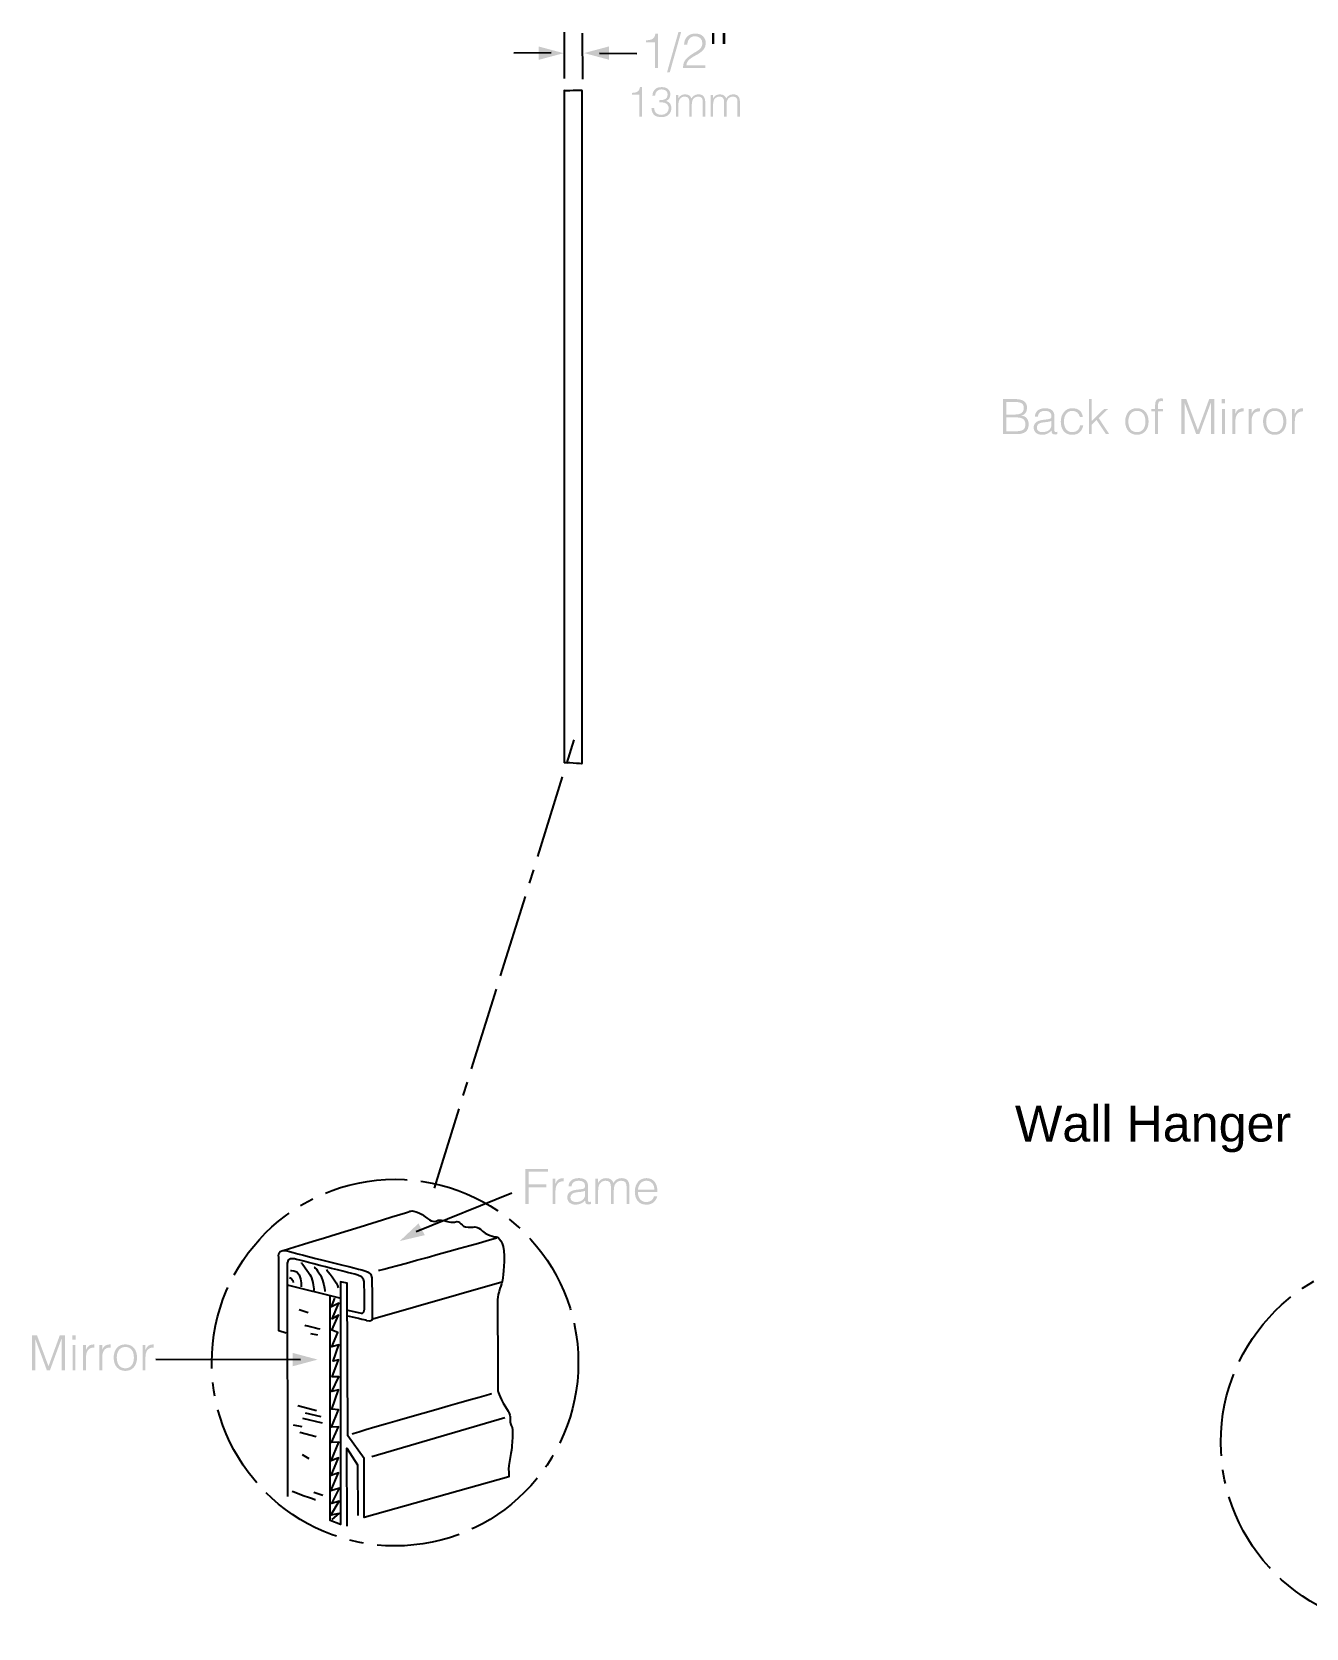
# Model space of a CAD drawing. Extents: x -115 to 53, y -129 to 6.
# Drawn here: x -115.3 to -50.6, y -92 to -11 of the extents above; entities that cross this region are included whole.
import ezdxf
from ezdxf.enums import TextEntityAlignment as Align

# ---------------------------------------------------------------- set-up
doc = ezdxf.new("R2010")
doc.units = 0
doc.header["$MEASUREMENT"] = 0
doc.linetypes.add('AI9-LTYPE2', pattern=[11.288889, 4.233333, -0.705556, 0.705556, -0.705556, 4.233333, -0.705556])
doc.layers.add('MODEL_NAME', color=3, linetype='CONTINUOUS')
doc.layers.add('TEXT', color=1, linetype='CONTINUOUS')
doc.styles.add('Arial_5', font='arial.ttf', dxfattribs={"height": 5})

# ---------------------------------------------------------------- blocks, each defined once
blk = doc.blocks.new('AI9-BLK61')
at = {"layer": 'MODEL_NAME', "color": 13}
blk.add_open_spline([(-0.452, -17.047), (-0.452, -17.047), (-0.452, 17.07), (-0.452, 17.07), (-0.452, 17.021), (0.456, 17.119), (0.452, 17.051), (0.452, 17.051), (0.452, -17.07), (0.452, -17.07), (0.453, -17.111), (-0.452, -16.983), (-0.452, -17.047)], degree=3, knots=[0, 0, 0, 0, 1, 1, 1, 2, 2, 2, 3, 3, 3, 4, 4, 4, 4], dxfattribs=at)
blk = doc.blocks.new('AI9-BLK41')
at = {"layer": 'MODEL_NAME', "color": 1, "linetype": 'AI9-LTYPE2'}
blk.add_circle((0, 0), 9.303, dxfattribs=at)
blk = doc.blocks.new('AI9-BLK20')
at = {"layer": 'MODEL_NAME'}
blk.add_hatch(color=1, dxfattribs=at).paths.add_polyline_path([(-0.631, 0.338), (0.631, 0), (-0.631, -0.338)])
blk = doc.blocks.new('AI9-BLK19')
at = {"layer": 'MODEL_NAME'}
h = blk.add_hatch(color=1, dxfattribs=at)
edge = h.paths.add_edge_path()
edge.add_spline(control_points=[(-1.577, 1.631), (-1.577, 1.631), (-2.026, 1.631), (-2.026, 1.631), (-2.026, 1.631), (-2.026, 1.735), (-2.026, 1.735), (-1.762, 1.752), (-1.597, 1.779), (-1.545, 2.078), (-1.545, 2.078), (-1.419, 2.078), (-1.419, 2.078), (-1.419, 2.078), (-1.419, 0.337), (-1.419, 0.337), (-1.419, 0.337), (-1.577, 0.337), (-1.577, 0.337), (-1.577, 0.337), (-1.577, 1.631), (-1.577, 1.631)], knot_values=[0, 0, 0, 0, 1, 1, 1, 2, 2, 2, 3, 3, 3, 4, 4, 4, 5, 5, 5, 6, 6, 6, 7, 7, 7, 7], degree=3, periodic=0)
h = blk.add_hatch(color=1, dxfattribs=at)
edge = h.paths.add_edge_path()
edge.add_spline(control_points=[(-0.819, 0.115), (-0.819, 0.115), (-0.957, 0.115), (-0.957, 0.115), (-0.957, 0.115), (-0.377, 2.162), (-0.377, 2.162), (-0.377, 2.162), (-0.238, 2.162), (-0.238, 2.162), (-0.238, 2.162), (-0.819, 0.115), (-0.819, 0.115)], knot_values=[0, 0, 0, 0, 1, 1, 1, 2, 2, 2, 3, 3, 3, 4, 4, 4, 4], degree=3, periodic=0)
h = blk.add_hatch(color=1, dxfattribs=at)
edge = h.paths.add_edge_path()
edge.add_spline(control_points=[(-0.093, 1.508), (-0.093, 1.851), (0.129, 2.078), (0.473, 2.078), (0.823, 2.078), (1.009, 1.863), (1.009, 1.596), (1.009, 1.135), (0.51, 1.019), (0.25, 0.821), (0.137, 0.735), (0.031, 0.636), (0.023, 0.47), (0.023, 0.47), (0.994, 0.47), (0.994, 0.47), (0.994, 0.47), (0.994, 0.337), (0.994, 0.337), (0.994, 0.337), (-0.145, 0.337), (-0.145, 0.337), (-0.142, 0.503), (-0.12, 0.633), (-0.009, 0.762), (0.354, 1.182), (0.836, 1.177), (0.836, 1.587), (0.836, 1.814), (0.668, 1.945), (0.453, 1.945), (0.226, 1.945), (0.065, 1.742), (0.075, 1.508), (0.075, 1.508), (-0.093, 1.508), (-0.093, 1.508)], knot_values=[0, 0, 0, 0, 1, 1, 1, 2, 2, 2, 3, 3, 3, 4, 4, 4, 5, 5, 5, 6, 6, 6, 7, 7, 7, 8, 8, 8, 9, 9, 9, 10, 10, 10, 11, 11, 11, 12, 12, 12, 12], degree=3, periodic=0)
h = blk.add_hatch(color=1, dxfattribs=at)
edge = h.paths.add_edge_path()
edge.add_spline(control_points=[(1.32, 2.115), (1.32, 2.115), (1.448, 2.115), (1.448, 2.115), (1.448, 2.115), (1.448, 1.557), (1.448, 1.557), (1.448, 1.557), (1.32, 1.557), (1.32, 1.557), (1.32, 1.557), (1.32, 2.115), (1.32, 2.115)], knot_values=[0, 0, 0, 0, 1, 1, 1, 2, 2, 2, 3, 3, 3, 4, 4, 4, 4], degree=3, periodic=0)
h = blk.add_hatch(color=1, dxfattribs=at)
edge = h.paths.add_edge_path()
edge.add_spline(control_points=[(1.868, 2.115), (1.868, 2.115), (1.996, 2.115), (1.996, 2.115), (1.996, 2.115), (1.996, 1.557), (1.996, 1.557), (1.996, 1.557), (1.868, 1.557), (1.868, 1.557), (1.868, 1.557), (1.868, 2.115), (1.868, 2.115)], knot_values=[0, 0, 0, 0, 1, 1, 1, 2, 2, 2, 3, 3, 3, 4, 4, 4, 4], degree=3, periodic=0)
h = blk.add_hatch(color=1, dxfattribs=at)
edge = h.paths.add_edge_path()
edge.add_spline(control_points=[(-2.359, -1.023), (-2.359, -1.023), (-2.744, -1.023), (-2.744, -1.023), (-2.744, -1.023), (-2.744, -0.934), (-2.744, -0.934), (-2.518, -0.919), (-2.376, -0.896), (-2.332, -0.64), (-2.332, -0.64), (-2.224, -0.64), (-2.224, -0.64), (-2.224, -0.64), (-2.224, -2.132), (-2.224, -2.132), (-2.224, -2.132), (-2.359, -2.132), (-2.359, -2.132), (-2.359, -2.132), (-2.359, -1.023), (-2.359, -1.023)], knot_values=[0, 0, 0, 0, 1, 1, 1, 2, 2, 2, 3, 3, 3, 4, 4, 4, 5, 5, 5, 6, 6, 6, 7, 7, 7, 7], degree=3, periodic=0)
h = blk.add_hatch(color=1, dxfattribs=at)
edge = h.paths.add_edge_path()
edge.add_spline(control_points=[(-1.354, -1.303), (-1.102, -1.305), (-0.926, -1.245), (-0.926, -1.017), (-0.926, -0.833), (-1.072, -0.754), (-1.244, -0.754), (-1.434, -0.754), (-1.563, -0.888), (-1.563, -1.074), (-1.563, -1.074), (-1.699, -1.074), (-1.699, -1.074), (-1.699, -0.941), (-1.654, -0.833), (-1.555, -0.739), (-1.462, -0.655), (-1.339, -0.64), (-1.216, -0.64), (-0.981, -0.64), (-0.791, -0.759), (-0.791, -1.008), (-0.791, -1.163), (-0.858, -1.279), (-1.002, -1.341), (-0.786, -1.408), (-0.738, -1.571), (-0.738, -1.709), (-0.738, -1.955), (-0.911, -2.154), (-1.218, -2.162), (-1.563, -2.162), (-1.718, -2.048), (-1.75, -1.7), (-1.75, -1.7), (-1.614, -1.7), (-1.614, -1.7), (-1.614, -1.927), (-1.464, -2.048), (-1.244, -2.048), (-1.028, -2.048), (-0.865, -1.887), (-0.873, -1.711), (-0.882, -1.47), (-1.091, -1.394), (-1.354, -1.413), (-1.354, -1.413), (-1.354, -1.303), (-1.354, -1.303)], knot_values=[0, 0, 0, 0, 1, 1, 1, 2, 2, 2, 3, 3, 3, 4, 4, 4, 5, 5, 5, 6, 6, 6, 7, 7, 7, 8, 8, 8, 9, 9, 9, 10, 10, 10, 11, 11, 11, 12, 12, 12, 13, 13, 13, 14, 14, 14, 15, 15, 15, 16, 16, 16, 16], degree=3, periodic=0)
h = blk.add_hatch(color=1, dxfattribs=at)
edge = h.paths.add_edge_path()
edge.add_spline(control_points=[(-0.382, -2.132), (-0.382, -2.132), (-0.509, -2.132), (-0.509, -2.132), (-0.509, -2.132), (-0.509, -1.036), (-0.509, -1.036), (-0.509, -1.036), (-0.382, -1.036), (-0.382, -1.036), (-0.382, -1.036), (-0.382, -1.201), (-0.382, -1.201), (-0.382, -1.201), (-0.378, -1.201), (-0.378, -1.201), (-0.312, -1.076), (-0.181, -1.006), (-0.039, -1.006), (0.164, -1.006), (0.236, -1.102), (0.282, -1.218), (0.354, -1.076), (0.484, -1.006), (0.64, -1.006), (0.939, -1.006), (0.981, -1.22), (0.981, -1.44), (0.981, -1.44), (0.981, -2.132), (0.981, -2.132), (0.981, -2.132), (0.854, -2.132), (0.854, -2.132), (0.854, -2.132), (0.854, -1.375), (0.854, -1.375), (0.854, -1.218), (0.799, -1.121), (0.619, -1.121), (0.526, -1.121), (0.435, -1.161), (0.371, -1.245), (0.317, -1.317), (0.299, -1.451), (0.299, -1.542), (0.299, -1.542), (0.299, -2.132), (0.299, -2.132), (0.299, -2.132), (0.173, -2.132), (0.173, -2.132), (0.173, -2.132), (0.173, -1.375), (0.173, -1.375), (0.173, -1.218), (0.117, -1.121), (-0.062, -1.121), (-0.156, -1.121), (-0.247, -1.161), (-0.31, -1.245), (-0.365, -1.317), (-0.382, -1.451), (-0.382, -1.542), (-0.382, -1.542), (-0.382, -2.132), (-0.382, -2.132)], knot_values=[0, 0, 0, 0, 1, 1, 1, 2, 2, 2, 3, 3, 3, 4, 4, 4, 5, 5, 5, 6, 6, 6, 7, 7, 7, 8, 8, 8, 9, 9, 9, 10, 10, 10, 11, 11, 11, 12, 12, 12, 13, 13, 13, 14, 14, 14, 15, 15, 15, 16, 16, 16, 17, 17, 17, 18, 18, 18, 19, 19, 19, 20, 20, 20, 21, 21, 21, 22, 22, 22, 22], degree=3, periodic=0)
h = blk.add_hatch(color=1, dxfattribs=at)
edge = h.paths.add_edge_path()
edge.add_spline(control_points=[(1.381, -2.132), (1.381, -2.132), (1.254, -2.132), (1.254, -2.132), (1.254, -2.132), (1.254, -1.036), (1.254, -1.036), (1.254, -1.036), (1.381, -1.036), (1.381, -1.036), (1.381, -1.036), (1.381, -1.201), (1.381, -1.201), (1.381, -1.201), (1.385, -1.201), (1.385, -1.201), (1.451, -1.076), (1.582, -1.006), (1.724, -1.006), (1.927, -1.006), (1.999, -1.102), (2.046, -1.218), (2.118, -1.076), (2.247, -1.006), (2.403, -1.006), (2.702, -1.006), (2.744, -1.22), (2.744, -1.44), (2.744, -1.44), (2.744, -2.132), (2.744, -2.132), (2.744, -2.132), (2.617, -2.132), (2.617, -2.132), (2.617, -2.132), (2.617, -1.375), (2.617, -1.375), (2.617, -1.218), (2.562, -1.121), (2.382, -1.121), (2.289, -1.121), (2.198, -1.161), (2.134, -1.245), (2.079, -1.317), (2.062, -1.451), (2.062, -1.542), (2.062, -1.542), (2.062, -2.132), (2.062, -2.132), (2.062, -2.132), (1.936, -2.132), (1.936, -2.132), (1.936, -2.132), (1.936, -1.375), (1.936, -1.375), (1.936, -1.218), (1.881, -1.121), (1.701, -1.121), (1.607, -1.121), (1.516, -1.161), (1.453, -1.245), (1.398, -1.317), (1.381, -1.451), (1.381, -1.542), (1.381, -1.542), (1.381, -2.132), (1.381, -2.132)], knot_values=[0, 0, 0, 0, 1, 1, 1, 2, 2, 2, 3, 3, 3, 4, 4, 4, 5, 5, 5, 6, 6, 6, 7, 7, 7, 8, 8, 8, 9, 9, 9, 10, 10, 10, 11, 11, 11, 12, 12, 12, 13, 13, 13, 14, 14, 14, 15, 15, 15, 16, 16, 16, 17, 17, 17, 18, 18, 18, 19, 19, 19, 20, 20, 20, 21, 21, 21, 22, 22, 22, 22], degree=3, periodic=0)
blk = doc.blocks.new('AI9-BLK18')
at = {"layer": 'MODEL_NAME'}
blk.add_hatch(color=1, dxfattribs=at).paths.add_polyline_path([(0.631, 0.338), (-0.631, 0), (0.631, -0.338)])
blk = doc.blocks.new('AI9-BLK8')
at = {"layer": 'MODEL_NAME'}
h = blk.add_hatch(color=1, dxfattribs=at)
edge = h.paths.add_edge_path()
edge.add_spline(control_points=[(-3.352, -0.872), (-3.352, -0.872), (-3.352, 0.906), (-3.352, 0.906), (-3.352, 0.906), (-2.206, 0.906), (-2.206, 0.906), (-2.206, 0.906), (-2.206, 0.763), (-2.206, 0.763), (-2.206, 0.763), (-3.184, 0.763), (-3.184, 0.763), (-3.184, 0.763), (-3.184, 0.121), (-3.184, 0.121), (-3.184, 0.121), (-2.295, 0.121), (-2.295, 0.121), (-2.295, 0.121), (-2.295, -0.022), (-2.295, -0.022), (-2.295, -0.022), (-3.184, -0.022), (-3.184, -0.022), (-3.184, -0.022), (-3.184, -0.872), (-3.184, -0.872), (-3.184, -0.872), (-3.352, -0.872), (-3.352, -0.872)], knot_values=[0, 0, 0, 0, 1, 1, 1, 2, 2, 2, 3, 3, 3, 4, 4, 4, 5, 5, 5, 6, 6, 6, 7, 7, 7, 8, 8, 8, 9, 9, 9, 10, 10, 10, 10], degree=3, periodic=0)
h = blk.add_hatch(color=1, dxfattribs=at)
edge = h.paths.add_edge_path()
edge.add_spline(control_points=[(-1.828, -0.872), (-1.828, -0.872), (-1.977, -0.872), (-1.977, -0.872), (-1.977, -0.872), (-1.977, 0.407), (-1.977, 0.407), (-1.977, 0.407), (-1.828, 0.407), (-1.828, 0.407), (-1.828, 0.407), (-1.828, 0.168), (-1.828, 0.168), (-1.828, 0.168), (-1.824, 0.168), (-1.824, 0.168), (-1.742, 0.373), (-1.621, 0.442), (-1.406, 0.442), (-1.406, 0.442), (-1.406, 0.282), (-1.406, 0.282), (-1.74, 0.289), (-1.828, 0.042), (-1.828, -0.245), (-1.828, -0.245), (-1.828, -0.872), (-1.828, -0.872)], knot_values=[0, 0, 0, 0, 1, 1, 1, 2, 2, 2, 3, 3, 3, 4, 4, 4, 5, 5, 5, 6, 6, 6, 7, 7, 7, 8, 8, 8, 9, 9, 9, 9], degree=3, periodic=0)
h = blk.add_hatch(color=1, dxfattribs=at)
edge = h.paths.add_edge_path(flags=16)
edge.add_spline(control_points=[(-0.325, -0.2), (-0.45, -0.252), (-0.579, -0.262), (-0.707, -0.272), (-0.932, -0.289), (-1.068, -0.37), (-1.068, -0.543), (-1.068, -0.699), (-0.932, -0.773), (-0.791, -0.773), (-0.557, -0.773), (-0.325, -0.659), (-0.325, -0.4), (-0.325, -0.4), (-0.325, -0.2), (-0.325, -0.2)], knot_values=[0, 0, 0, 0, 1, 1, 1, 2, 2, 2, 3, 3, 3, 4, 4, 4, 5, 5, 5, 5], degree=3, periodic=0)
edge = h.paths.add_edge_path()
edge.add_spline(control_points=[(-0.574, -0.126), (-0.52, -0.121), (-0.428, -0.106), (-0.379, -0.084), (-0.33, -0.062), (-0.325, 0.005), (-0.325, 0.049), (-0.325, 0.2), (-0.414, 0.309), (-0.643, 0.309), (-0.848, 0.309), (-0.989, 0.242), (-1.016, 0.02), (-1.016, 0.02), (-1.167, 0.02), (-1.167, 0.02), (-1.144, 0.321), (-0.92, 0.442), (-0.641, 0.442), (-0.382, 0.442), (-0.177, 0.341), (-0.177, 0.045), (-0.177, 0.045), (-0.177, -0.652), (-0.177, -0.652), (-0.177, -0.768), (-0.147, -0.795), (-0.021, -0.751), (-0.021, -0.751), (-0.021, -0.867), (-0.021, -0.867), (-0.043, -0.874), (-0.095, -0.892), (-0.137, -0.892), (-0.162, -0.892), (-0.181, -0.889), (-0.203, -0.884), (-0.302, -0.869), (-0.32, -0.783), (-0.322, -0.694), (-0.446, -0.832), (-0.613, -0.906), (-0.799, -0.906), (-1.023, -0.906), (-1.226, -0.785), (-1.226, -0.538), (-1.226, -0.323), (-1.078, -0.193), (-0.779, -0.153), (-0.779, -0.153), (-0.574, -0.126), (-0.574, -0.126)], knot_values=[0, 0, 0, 0, 1, 1, 1, 2, 2, 2, 3, 3, 3, 4, 4, 4, 5, 5, 5, 6, 6, 6, 7, 7, 7, 8, 8, 8, 9, 9, 9, 10, 10, 10, 11, 11, 11, 12, 12, 12, 13, 13, 13, 14, 14, 14, 15, 15, 15, 16, 16, 16, 17, 17, 17, 17], degree=3, periodic=0)
h = blk.add_hatch(color=1, dxfattribs=at)
edge = h.paths.add_edge_path()
edge.add_spline(control_points=[(0.34, -0.872), (0.34, -0.872), (0.191, -0.872), (0.191, -0.872), (0.191, -0.872), (0.191, 0.407), (0.191, 0.407), (0.191, 0.407), (0.34, 0.407), (0.34, 0.407), (0.34, 0.407), (0.34, 0.215), (0.34, 0.215), (0.34, 0.215), (0.345, 0.215), (0.345, 0.215), (0.421, 0.361), (0.574, 0.442), (0.74, 0.442), (0.977, 0.442), (1.061, 0.331), (1.115, 0.195), (1.199, 0.361), (1.35, 0.442), (1.533, 0.442), (1.881, 0.442), (1.93, 0.193), (1.93, -0.064), (1.93, -0.064), (1.93, -0.872), (1.93, -0.872), (1.93, -0.872), (1.782, -0.872), (1.782, -0.872), (1.782, -0.872), (1.782, 0.012), (1.782, 0.012), (1.782, 0.195), (1.718, 0.309), (1.508, 0.309), (1.399, 0.309), (1.293, 0.262), (1.219, 0.163), (1.155, 0.079), (1.135, -0.077), (1.135, -0.183), (1.135, -0.183), (1.135, -0.872), (1.135, -0.872), (1.135, -0.872), (0.987, -0.872), (0.987, -0.872), (0.987, -0.872), (0.987, 0.012), (0.987, 0.012), (0.987, 0.195), (0.922, 0.309), (0.713, 0.309), (0.604, 0.309), (0.498, 0.262), (0.424, 0.163), (0.359, 0.079), (0.34, -0.077), (0.34, -0.183), (0.34, -0.183), (0.34, -0.872), (0.34, -0.872)], knot_values=[0, 0, 0, 0, 1, 1, 1, 2, 2, 2, 3, 3, 3, 4, 4, 4, 5, 5, 5, 6, 6, 6, 7, 7, 7, 8, 8, 8, 9, 9, 9, 10, 10, 10, 11, 11, 11, 12, 12, 12, 13, 13, 13, 14, 14, 14, 15, 15, 15, 16, 16, 16, 17, 17, 17, 18, 18, 18, 19, 19, 19, 20, 20, 20, 21, 21, 21, 22, 22, 22, 22], degree=3, periodic=0)
h = blk.add_hatch(color=1, dxfattribs=at)
edge = h.paths.add_edge_path(flags=16)
edge.add_spline(control_points=[(3.194, -0.143), (3.194, 0.106), (3.056, 0.309), (2.789, 0.309), (2.527, 0.309), (2.389, 0.099), (2.36, -0.143), (2.36, -0.143), (3.194, -0.143), (3.194, -0.143)], knot_values=[0, 0, 0, 0, 1, 1, 1, 2, 2, 2, 3, 3, 3, 3], degree=3, periodic=0)
edge = h.paths.add_edge_path()
edge.add_spline(control_points=[(2.36, -0.267), (2.357, -0.543), (2.505, -0.773), (2.789, -0.773), (2.982, -0.773), (3.132, -0.667), (3.177, -0.479), (3.177, -0.479), (3.343, -0.479), (3.343, -0.479), (3.269, -0.721), (3.115, -0.906), (2.789, -0.906), (2.379, -0.906), (2.202, -0.615), (2.202, -0.237), (2.202, 0.136), (2.424, 0.442), (2.789, 0.442), (3.14, 0.442), (3.355, 0.193), (3.352, -0.267), (3.352, -0.267), (2.36, -0.267), (2.36, -0.267)], knot_values=[0, 0, 0, 0, 1, 1, 1, 2, 2, 2, 3, 3, 3, 4, 4, 4, 5, 5, 5, 6, 6, 6, 7, 7, 7, 8, 8, 8, 8], degree=3, periodic=0)
blk = doc.blocks.new('AI9-BLK7')
at = {"layer": 'MODEL_NAME'}
blk.add_hatch(color=1, dxfattribs=at).paths.add_polyline_path([(0.316, 0.447), (-0.635, -0.447), (0.635, -0.148)])
blk = doc.blocks.new('AI9-BLK6')
at = {"layer": 'MODEL_NAME'}
h = blk.add_hatch(color=1, dxfattribs=at)
edge = h.paths.add_edge_path()
edge.add_spline(control_points=[(-3.093, -0.872), (-3.093, -0.872), (-3.093, 0.906), (-3.093, 0.906), (-3.093, 0.906), (-2.836, 0.906), (-2.836, 0.906), (-2.836, 0.906), (-2.253, -0.662), (-2.253, -0.662), (-2.253, -0.662), (-2.248, -0.662), (-2.248, -0.662), (-2.248, -0.662), (-1.675, 0.906), (-1.675, 0.906), (-1.675, 0.906), (-1.421, 0.906), (-1.421, 0.906), (-1.421, 0.906), (-1.421, -0.872), (-1.421, -0.872), (-1.421, -0.872), (-1.589, -0.872), (-1.589, -0.872), (-1.589, -0.872), (-1.589, 0.714), (-1.589, 0.714), (-1.589, 0.714), (-1.594, 0.714), (-1.594, 0.714), (-1.594, 0.714), (-2.177, -0.872), (-2.177, -0.872), (-2.177, -0.872), (-2.335, -0.872), (-2.335, -0.872), (-2.335, -0.872), (-2.92, 0.714), (-2.92, 0.714), (-2.92, 0.714), (-2.925, 0.714), (-2.925, 0.714), (-2.925, 0.714), (-2.925, -0.872), (-2.925, -0.872), (-2.925, -0.872), (-3.093, -0.872), (-3.093, -0.872)], knot_values=[0, 0, 0, 0, 1, 1, 1, 2, 2, 2, 3, 3, 3, 4, 4, 4, 5, 5, 5, 6, 6, 6, 7, 7, 7, 8, 8, 8, 9, 9, 9, 10, 10, 10, 11, 11, 11, 12, 12, 12, 13, 13, 13, 14, 14, 14, 15, 15, 15, 16, 16, 16, 16], degree=3, periodic=0)
h = blk.add_hatch(color=1, dxfattribs=at)
edge = h.paths.add_edge_path()
edge.add_spline(control_points=[(-1.028, -0.872), (-1.028, -0.872), (-1.028, 0.407), (-1.028, 0.407), (-1.028, 0.407), (-0.88, 0.407), (-0.88, 0.407), (-0.88, 0.407), (-0.88, -0.872), (-0.88, -0.872), (-0.88, -0.872), (-1.028, -0.872), (-1.028, -0.872)], knot_values=[0, 0, 0, 0, 1, 1, 1, 2, 2, 2, 3, 3, 3, 4, 4, 4, 4], degree=3, periodic=0)
edge = h.paths.add_edge_path()
edge.add_spline(control_points=[(-1.036, 0.687), (-1.036, 0.687), (-1.036, 0.906), (-1.036, 0.906), (-1.036, 0.906), (-0.873, 0.906), (-0.873, 0.906), (-0.873, 0.906), (-0.873, 0.687), (-0.873, 0.687), (-0.873, 0.687), (-1.036, 0.687), (-1.036, 0.687)], knot_values=[0, 0, 0, 0, 1, 1, 1, 2, 2, 2, 3, 3, 3, 4, 4, 4, 4], degree=3, periodic=0)
h = blk.add_hatch(color=1, dxfattribs=at)
edge = h.paths.add_edge_path()
edge.add_spline(control_points=[(-0.347, -0.872), (-0.347, -0.872), (-0.495, -0.872), (-0.495, -0.872), (-0.495, -0.872), (-0.495, 0.407), (-0.495, 0.407), (-0.495, 0.407), (-0.347, 0.407), (-0.347, 0.407), (-0.347, 0.407), (-0.347, 0.168), (-0.347, 0.168), (-0.347, 0.168), (-0.342, 0.168), (-0.342, 0.168), (-0.261, 0.373), (-0.139, 0.442), (0.075, 0.442), (0.075, 0.442), (0.075, 0.282), (0.075, 0.282), (-0.258, 0.289), (-0.347, 0.042), (-0.347, -0.245), (-0.347, -0.245), (-0.347, -0.872), (-0.347, -0.872)], knot_values=[0, 0, 0, 0, 1, 1, 1, 2, 2, 2, 3, 3, 3, 4, 4, 4, 5, 5, 5, 6, 6, 6, 7, 7, 7, 8, 8, 8, 9, 9, 9, 9], degree=3, periodic=0)
h = blk.add_hatch(color=1, dxfattribs=at)
edge = h.paths.add_edge_path()
edge.add_spline(control_points=[(0.475, -0.872), (0.475, -0.872), (0.327, -0.872), (0.327, -0.872), (0.327, -0.872), (0.327, 0.407), (0.327, 0.407), (0.327, 0.407), (0.475, 0.407), (0.475, 0.407), (0.475, 0.407), (0.475, 0.168), (0.475, 0.168), (0.475, 0.168), (0.48, 0.168), (0.48, 0.168), (0.562, 0.373), (0.683, 0.442), (0.898, 0.442), (0.898, 0.442), (0.898, 0.282), (0.898, 0.282), (0.564, 0.289), (0.475, 0.042), (0.475, -0.245), (0.475, -0.245), (0.475, -0.872), (0.475, -0.872)], knot_values=[0, 0, 0, 0, 1, 1, 1, 2, 2, 2, 3, 3, 3, 4, 4, 4, 5, 5, 5, 6, 6, 6, 7, 7, 7, 8, 8, 8, 9, 9, 9, 9], degree=3, periodic=0)
h = blk.add_hatch(color=1, dxfattribs=at)
edge = h.paths.add_edge_path(flags=16)
edge.add_spline(control_points=[(1.651, 0.309), (1.34, 0.309), (1.216, 0.045), (1.216, -0.232), (1.216, -0.551), (1.367, -0.773), (1.651, -0.773), (1.962, -0.773), (2.085, -0.506), (2.085, -0.232), (2.083, 0.069), (1.964, 0.309), (1.651, 0.309)], knot_values=[0, 0, 0, 0, 1, 1, 1, 2, 2, 2, 3, 3, 3, 4, 4, 4, 4], degree=3, periodic=0)
edge = h.paths.add_edge_path()
edge.add_spline(control_points=[(1.058, -0.232), (1.058, 0.141), (1.256, 0.442), (1.651, 0.442), (2.051, 0.442), (2.244, 0.143), (2.244, -0.232), (2.244, -0.637), (2.009, -0.906), (1.651, -0.906), (1.325, -0.901), (1.058, -0.679), (1.058, -0.232)], knot_values=[0, 0, 0, 0, 1, 1, 1, 2, 2, 2, 3, 3, 3, 4, 4, 4, 4], degree=3, periodic=0)
h = blk.add_hatch(color=1, dxfattribs=at)
edge = h.paths.add_edge_path()
edge.add_spline(control_points=[(2.671, -0.872), (2.671, -0.872), (2.523, -0.872), (2.523, -0.872), (2.523, -0.872), (2.523, 0.407), (2.523, 0.407), (2.523, 0.407), (2.671, 0.407), (2.671, 0.407), (2.671, 0.407), (2.671, 0.168), (2.671, 0.168), (2.671, 0.168), (2.676, 0.168), (2.676, 0.168), (2.757, 0.373), (2.878, 0.442), (3.093, 0.442), (3.093, 0.442), (3.093, 0.282), (3.093, 0.282), (2.76, 0.289), (2.671, 0.042), (2.671, -0.245), (2.671, -0.245), (2.671, -0.872), (2.671, -0.872)], knot_values=[0, 0, 0, 0, 1, 1, 1, 2, 2, 2, 3, 3, 3, 4, 4, 4, 5, 5, 5, 6, 6, 6, 7, 7, 7, 8, 8, 8, 9, 9, 9, 9], degree=3, periodic=0)
blk = doc.blocks.new('AI9-BLK5')
at = {"layer": 'MODEL_NAME'}
blk.add_hatch(color=1, dxfattribs=at).paths.add_polyline_path([(-0.631, 0.338), (0.631, 0), (-0.631, -0.338)])
blk = doc.blocks.new('AI9-BLK46')
at = {"layer": 'MODEL_NAME', "color": 1, "linetype": 'AI9-LTYPE2'}
blk.add_circle((0, 0), 9.429, dxfattribs=at)
blk = doc.blocks.new('AI9-BLK23')
at = {"layer": 'MODEL_NAME'}
h = blk.add_hatch(color=1, dxfattribs=at)
edge = h.paths.add_edge_path(flags=16)
edge.add_spline(control_points=[(-7.451, -0.746), (-7.451, -0.746), (-7.024, -0.746), (-7.024, -0.746), (-6.654, -0.746), (-6.481, -0.696), (-6.481, -0.388), (-6.481, -0.094), (-6.688, -0.039), (-7.005, -0.039), (-7.005, -0.039), (-7.451, -0.039), (-7.451, -0.039), (-7.451, -0.039), (-7.451, -0.746), (-7.451, -0.746)], knot_values=[0, 0, 0, 0, 1, 1, 1, 2, 2, 2, 3, 3, 3, 4, 4, 4, 5, 5, 5, 5], degree=3, periodic=0)
edge = h.paths.add_edge_path(flags=16)
edge.add_spline(control_points=[(-7.451, 0.104), (-7.451, 0.104), (-7.027, 0.104), (-7.027, 0.104), (-6.676, 0.104), (-6.562, 0.227), (-6.562, 0.442), (-6.562, 0.664), (-6.696, 0.746), (-7.064, 0.746), (-7.064, 0.746), (-7.451, 0.746), (-7.451, 0.746), (-7.451, 0.746), (-7.451, 0.104), (-7.451, 0.104)], knot_values=[0, 0, 0, 0, 1, 1, 1, 2, 2, 2, 3, 3, 3, 4, 4, 4, 5, 5, 5, 5], degree=3, periodic=0)
edge = h.paths.add_edge_path()
edge.add_spline(control_points=[(-7.619, -0.889), (-7.619, -0.889), (-7.619, 0.889), (-7.619, 0.889), (-7.619, 0.889), (-6.977, 0.889), (-6.977, 0.889), (-6.56, 0.889), (-6.395, 0.709), (-6.395, 0.442), (-6.395, 0.195), (-6.535, 0.084), (-6.678, 0.059), (-6.678, 0.059), (-6.678, 0.054), (-6.678, 0.054), (-6.434, 0.017), (-6.313, -0.153), (-6.313, -0.388), (-6.313, -0.758), (-6.555, -0.889), (-6.893, -0.889), (-6.893, -0.889), (-7.619, -0.889), (-7.619, -0.889)], knot_values=[0, 0, 0, 0, 1, 1, 1, 2, 2, 2, 3, 3, 3, 4, 4, 4, 5, 5, 5, 6, 6, 6, 7, 7, 7, 8, 8, 8, 8], degree=3, periodic=0)
h = blk.add_hatch(color=1, dxfattribs=at)
edge = h.paths.add_edge_path()
edge.add_spline(control_points=[(-3.258, -0.889), (-3.258, -0.889), (-3.258, 0.889), (-3.258, 0.889), (-3.258, 0.889), (-3.11, 0.889), (-3.11, 0.889), (-3.11, 0.889), (-3.11, -0.217), (-3.11, -0.217), (-3.11, -0.217), (-2.483, 0.39), (-2.483, 0.39), (-2.483, 0.39), (-2.28, 0.39), (-2.28, 0.39), (-2.28, 0.39), (-2.76, -0.072), (-2.76, -0.072), (-2.76, -0.072), (-2.224, -0.889), (-2.224, -0.889), (-2.224, -0.889), (-2.389, -0.889), (-2.389, -0.889), (-2.389, -0.889), (-2.868, -0.175), (-2.868, -0.175), (-2.868, -0.175), (-3.11, -0.405), (-3.11, -0.405), (-3.11, -0.405), (-3.11, -0.889), (-3.11, -0.889), (-3.11, -0.889), (-3.258, -0.889), (-3.258, -0.889)], knot_values=[0, 0, 0, 0, 1, 1, 1, 2, 2, 2, 3, 3, 3, 4, 4, 4, 5, 5, 5, 6, 6, 6, 7, 7, 7, 8, 8, 8, 9, 9, 9, 10, 10, 10, 11, 11, 11, 12, 12, 12, 12], degree=3, periodic=0)
h = blk.add_hatch(color=1, dxfattribs=at)
edge = h.paths.add_edge_path()
edge.add_spline(control_points=[(-0.083, 0.267), (-0.083, 0.267), (-0.083, 0.39), (-0.083, 0.39), (-0.083, 0.39), (0.107, 0.39), (0.107, 0.39), (0.107, 0.39), (0.107, 0.593), (0.107, 0.593), (0.107, 0.795), (0.182, 0.924), (0.379, 0.924), (0.424, 0.924), (0.463, 0.921), (0.503, 0.914), (0.503, 0.914), (0.503, 0.778), (0.503, 0.778), (0.473, 0.785), (0.441, 0.79), (0.414, 0.79), (0.261, 0.79), (0.256, 0.664), (0.256, 0.548), (0.256, 0.548), (0.256, 0.39), (0.256, 0.39), (0.256, 0.39), (0.503, 0.39), (0.503, 0.39), (0.503, 0.39), (0.503, 0.267), (0.503, 0.267), (0.503, 0.267), (0.256, 0.267), (0.256, 0.267), (0.256, 0.267), (0.256, -0.889), (0.256, -0.889), (0.256, -0.889), (0.107, -0.889), (0.107, -0.889), (0.107, -0.889), (0.107, 0.267), (0.107, 0.267), (0.107, 0.267), (-0.083, 0.267), (-0.083, 0.267)], knot_values=[0, 0, 0, 0, 1, 1, 1, 2, 2, 2, 3, 3, 3, 4, 4, 4, 5, 5, 5, 6, 6, 6, 7, 7, 7, 8, 8, 8, 9, 9, 9, 10, 10, 10, 11, 11, 11, 12, 12, 12, 13, 13, 13, 14, 14, 14, 15, 15, 15, 16, 16, 16, 16], degree=3, periodic=0)
h = blk.add_hatch(color=1, dxfattribs=at)
edge = h.paths.add_edge_path()
edge.add_spline(control_points=[(1.434, -0.889), (1.434, -0.889), (1.434, 0.889), (1.434, 0.889), (1.434, 0.889), (1.69, 0.889), (1.69, 0.889), (1.69, 0.889), (2.273, -0.679), (2.273, -0.679), (2.273, -0.679), (2.278, -0.679), (2.278, -0.679), (2.278, -0.679), (2.851, 0.889), (2.851, 0.889), (2.851, 0.889), (3.105, 0.889), (3.105, 0.889), (3.105, 0.889), (3.105, -0.889), (3.105, -0.889), (3.105, -0.889), (2.937, -0.889), (2.937, -0.889), (2.937, -0.889), (2.937, 0.696), (2.937, 0.696), (2.937, 0.696), (2.932, 0.696), (2.932, 0.696), (2.932, 0.696), (2.35, -0.889), (2.35, -0.889), (2.35, -0.889), (2.192, -0.889), (2.192, -0.889), (2.192, -0.889), (1.606, 0.696), (1.606, 0.696), (1.606, 0.696), (1.601, 0.696), (1.601, 0.696), (1.601, 0.696), (1.601, -0.889), (1.601, -0.889), (1.601, -0.889), (1.434, -0.889), (1.434, -0.889)], knot_values=[0, 0, 0, 0, 1, 1, 1, 2, 2, 2, 3, 3, 3, 4, 4, 4, 5, 5, 5, 6, 6, 6, 7, 7, 7, 8, 8, 8, 9, 9, 9, 10, 10, 10, 11, 11, 11, 12, 12, 12, 13, 13, 13, 14, 14, 14, 15, 15, 15, 16, 16, 16, 16], degree=3, periodic=0)
h = blk.add_hatch(color=1, dxfattribs=at)
edge = h.paths.add_edge_path()
edge.add_spline(control_points=[(3.498, -0.889), (3.498, -0.889), (3.498, 0.39), (3.498, 0.39), (3.498, 0.39), (3.646, 0.39), (3.646, 0.39), (3.646, 0.39), (3.646, -0.889), (3.646, -0.889), (3.646, -0.889), (3.498, -0.889), (3.498, -0.889)], knot_values=[0, 0, 0, 0, 1, 1, 1, 2, 2, 2, 3, 3, 3, 4, 4, 4, 4], degree=3, periodic=0)
edge = h.paths.add_edge_path()
edge.add_spline(control_points=[(3.491, 0.669), (3.491, 0.669), (3.491, 0.889), (3.491, 0.889), (3.491, 0.889), (3.654, 0.889), (3.654, 0.889), (3.654, 0.889), (3.654, 0.669), (3.654, 0.669), (3.654, 0.669), (3.491, 0.669), (3.491, 0.669)], knot_values=[0, 0, 0, 0, 1, 1, 1, 2, 2, 2, 3, 3, 3, 4, 4, 4, 4], degree=3, periodic=0)
h = blk.add_hatch(color=1, dxfattribs=at)
edge = h.paths.add_edge_path(flags=16)
edge.add_spline(control_points=[(-5.157, -0.217), (-5.283, -0.269), (-5.412, -0.279), (-5.54, -0.289), (-5.765, -0.306), (-5.901, -0.388), (-5.901, -0.561), (-5.901, -0.716), (-5.765, -0.79), (-5.624, -0.79), (-5.39, -0.79), (-5.157, -0.677), (-5.157, -0.417), (-5.157, -0.417), (-5.157, -0.217), (-5.157, -0.217)], knot_values=[0, 0, 0, 0, 1, 1, 1, 2, 2, 2, 3, 3, 3, 4, 4, 4, 5, 5, 5, 5], degree=3, periodic=0)
edge = h.paths.add_edge_path()
edge.add_spline(control_points=[(-5.407, -0.143), (-5.352, -0.138), (-5.261, -0.124), (-5.212, -0.101), (-5.162, -0.079), (-5.157, -0.012), (-5.157, 0.032), (-5.157, 0.183), (-5.246, 0.291), (-5.476, 0.291), (-5.681, 0.291), (-5.822, 0.225), (-5.849, 0.002), (-5.849, 0.002), (-5.999, 0.002), (-5.999, 0.002), (-5.977, 0.304), (-5.752, 0.425), (-5.473, 0.425), (-5.214, 0.425), (-5.009, 0.323), (-5.009, 0.027), (-5.009, 0.027), (-5.009, -0.669), (-5.009, -0.669), (-5.009, -0.785), (-4.98, -0.813), (-4.854, -0.768), (-4.854, -0.768), (-4.854, -0.884), (-4.854, -0.884), (-4.876, -0.891), (-4.928, -0.909), (-4.97, -0.909), (-4.994, -0.909), (-5.014, -0.906), (-5.036, -0.901), (-5.135, -0.887), (-5.152, -0.8), (-5.155, -0.711), (-5.278, -0.85), (-5.446, -0.924), (-5.632, -0.924), (-5.856, -0.924), (-6.059, -0.803), (-6.059, -0.556), (-6.059, -0.341), (-5.911, -0.21), (-5.612, -0.17), (-5.612, -0.17), (-5.407, -0.143), (-5.407, -0.143)], knot_values=[0, 0, 0, 0, 1, 1, 1, 2, 2, 2, 3, 3, 3, 4, 4, 4, 5, 5, 5, 6, 6, 6, 7, 7, 7, 8, 8, 8, 9, 9, 9, 10, 10, 10, 11, 11, 11, 12, 12, 12, 13, 13, 13, 14, 14, 14, 15, 15, 15, 16, 16, 16, 17, 17, 17, 17], degree=3, periodic=0)
h = blk.add_hatch(color=1, dxfattribs=at)
edge = h.paths.add_edge_path()
edge.add_spline(control_points=[(-3.715, -0.012), (-3.767, 0.178), (-3.898, 0.291), (-4.096, 0.291), (-4.399, 0.291), (-4.525, 0.015), (-4.525, -0.252), (-4.525, -0.521), (-4.402, -0.79), (-4.096, -0.79), (-3.876, -0.79), (-3.737, -0.659), (-3.703, -0.447), (-3.703, -0.447), (-3.545, -0.447), (-3.545, -0.447), (-3.597, -0.731), (-3.774, -0.924), (-4.096, -0.924), (-4.503, -0.924), (-4.683, -0.63), (-4.683, -0.252), (-4.683, 0.104), (-4.478, 0.425), (-4.096, 0.425), (-3.802, 0.425), (-3.609, 0.284), (-3.565, -0.012), (-3.565, -0.012), (-3.715, -0.012), (-3.715, -0.012)], knot_values=[0, 0, 0, 0, 1, 1, 1, 2, 2, 2, 3, 3, 3, 4, 4, 4, 5, 5, 5, 6, 6, 6, 7, 7, 7, 8, 8, 8, 9, 9, 9, 10, 10, 10, 10], degree=3, periodic=0)
h = blk.add_hatch(color=1, dxfattribs=at)
edge = h.paths.add_edge_path(flags=16)
edge.add_spline(control_points=[(-0.819, 0.291), (-1.13, 0.291), (-1.253, 0.027), (-1.253, -0.249), (-1.253, -0.568), (-1.103, -0.79), (-0.819, -0.79), (-0.507, -0.79), (-0.384, -0.523), (-0.384, -0.249), (-0.386, 0.052), (-0.505, 0.291), (-0.819, 0.291)], knot_values=[0, 0, 0, 0, 1, 1, 1, 2, 2, 2, 3, 3, 3, 4, 4, 4, 4], degree=3, periodic=0)
edge = h.paths.add_edge_path()
edge.add_spline(control_points=[(-1.411, -0.249), (-1.411, 0.124), (-1.214, 0.425), (-0.819, 0.425), (-0.419, 0.425), (-0.226, 0.126), (-0.226, -0.249), (-0.226, -0.654), (-0.46, -0.924), (-0.819, -0.924), (-1.144, -0.919), (-1.411, -0.696), (-1.411, -0.249)], knot_values=[0, 0, 0, 0, 1, 1, 1, 2, 2, 2, 3, 3, 3, 4, 4, 4, 4], degree=3, periodic=0)
h = blk.add_hatch(color=1, dxfattribs=at)
edge = h.paths.add_edge_path()
edge.add_spline(control_points=[(4.18, -0.889), (4.18, -0.889), (4.031, -0.889), (4.031, -0.889), (4.031, -0.889), (4.031, 0.39), (4.031, 0.39), (4.031, 0.39), (4.18, 0.39), (4.18, 0.39), (4.18, 0.39), (4.18, 0.151), (4.18, 0.151), (4.18, 0.151), (4.184, 0.151), (4.184, 0.151), (4.266, 0.356), (4.387, 0.425), (4.602, 0.425), (4.602, 0.425), (4.602, 0.264), (4.602, 0.264), (4.268, 0.272), (4.18, 0.025), (4.18, -0.262), (4.18, -0.262), (4.18, -0.889), (4.18, -0.889)], knot_values=[0, 0, 0, 0, 1, 1, 1, 2, 2, 2, 3, 3, 3, 4, 4, 4, 5, 5, 5, 6, 6, 6, 7, 7, 7, 8, 8, 8, 9, 9, 9, 9], degree=3, periodic=0)
h = blk.add_hatch(color=1, dxfattribs=at)
edge = h.paths.add_edge_path()
edge.add_spline(control_points=[(5.002, -0.889), (5.002, -0.889), (4.854, -0.889), (4.854, -0.889), (4.854, -0.889), (4.854, 0.39), (4.854, 0.39), (4.854, 0.39), (5.002, 0.39), (5.002, 0.39), (5.002, 0.39), (5.002, 0.151), (5.002, 0.151), (5.002, 0.151), (5.007, 0.151), (5.007, 0.151), (5.088, 0.356), (5.209, 0.425), (5.424, 0.425), (5.424, 0.425), (5.424, 0.264), (5.424, 0.264), (5.091, 0.272), (5.002, 0.025), (5.002, -0.262), (5.002, -0.262), (5.002, -0.889), (5.002, -0.889)], knot_values=[0, 0, 0, 0, 1, 1, 1, 2, 2, 2, 3, 3, 3, 4, 4, 4, 5, 5, 5, 6, 6, 6, 7, 7, 7, 8, 8, 8, 9, 9, 9, 9], degree=3, periodic=0)
h = blk.add_hatch(color=1, dxfattribs=at)
edge = h.paths.add_edge_path(flags=16)
edge.add_spline(control_points=[(6.177, 0.291), (5.866, 0.291), (5.743, 0.027), (5.743, -0.249), (5.743, -0.568), (5.893, -0.79), (6.177, -0.79), (6.488, -0.79), (6.612, -0.523), (6.612, -0.249), (6.609, 0.052), (6.491, 0.291), (6.177, 0.291)], knot_values=[0, 0, 0, 0, 1, 1, 1, 2, 2, 2, 3, 3, 3, 4, 4, 4, 4], degree=3, periodic=0)
edge = h.paths.add_edge_path()
edge.add_spline(control_points=[(5.585, -0.249), (5.585, 0.124), (5.782, 0.425), (6.177, 0.425), (6.577, 0.425), (6.77, 0.126), (6.77, -0.249), (6.77, -0.654), (6.535, -0.924), (6.177, -0.924), (5.851, -0.919), (5.585, -0.696), (5.585, -0.249)], knot_values=[0, 0, 0, 0, 1, 1, 1, 2, 2, 2, 3, 3, 3, 4, 4, 4, 4], degree=3, periodic=0)
h = blk.add_hatch(color=1, dxfattribs=at)
edge = h.paths.add_edge_path()
edge.add_spline(control_points=[(7.197, -0.889), (7.197, -0.889), (7.049, -0.889), (7.049, -0.889), (7.049, -0.889), (7.049, 0.39), (7.049, 0.39), (7.049, 0.39), (7.197, 0.39), (7.197, 0.39), (7.197, 0.39), (7.197, 0.151), (7.197, 0.151), (7.197, 0.151), (7.202, 0.151), (7.202, 0.151), (7.284, 0.356), (7.405, 0.425), (7.619, 0.425), (7.619, 0.425), (7.619, 0.264), (7.619, 0.264), (7.286, 0.272), (7.197, 0.025), (7.197, -0.262), (7.197, -0.262), (7.197, -0.889), (7.197, -0.889)], knot_values=[0, 0, 0, 0, 1, 1, 1, 2, 2, 2, 3, 3, 3, 4, 4, 4, 5, 5, 5, 6, 6, 6, 7, 7, 7, 8, 8, 8, 9, 9, 9, 9], degree=3, periodic=0)

msp = doc.modelspace()

# ---------------------------------------------------------------- linework, layer by layer
at = {"layer": 'MODEL_NAME', "color": 1}
for p, q in [((-88.226, -13.327), (-88.226, -10.973)), ((-87.304, -13.359), (-87.323, -11.034)), ((-88.915, -12.026), (-90.803, -12.034)), ((-86.456, -12.049), (-84.568, -12.056)), ((-95.761, -71.835), (-90.904, -69.882)), ((-101.631, -78.358), (-108.983, -78.346))]:
    msp.add_line(p, q, dxfattribs=at)
at = {"layer": 'MODEL_NAME', "color": 1, "linetype": 'AI9-LTYPE2'}
msp.add_line((-94.84, -69.651), (-87.739, -46.888), dxfattribs=at)
at = {"layer": 'MODEL_NAME', "color": 13}
for p, q in [((-102.312, -73.413), (-102.301, -85.297)), ((-97.968, -76.28), (-91.42, -74.405)), ((-99.644, -75.232), (-102.301, -74.56)), ((-101.132, -77.018), (-100.779, -77.084)), ((-101.771, -80.678), (-100.823, -80.921)), ((-102.014, -81.648), (-101.573, -81.737)), ((-101.529, -81.318), (-100.537, -81.56)), ((-101.397, -81.053), (-100.603, -81.229)), ((-98.012, -83.269), (-91.265, -81.285)), ((-101.661, -82.023), (-100.845, -82.244)), ((-101.551, -83.162), (-101.22, -83.361)), ((-100.956, -85.066), (-100.493, -85.22))]:
    msp.add_line(p, q, dxfattribs=at)
for points in [[(-100.019, -86.466), (-99.666, -86.157), (-100.096, -86.246), (-99.677, -85.529), (-100.052, -85.65), (-99.655, -84.867), (-100.096, -85), (-99.699, -84.085), (-100.074, -84.228), (-99.699, -83.335), (-100.074, -83.478), (-99.688, -82.541), (-100.063, -82.552), (-99.71, -81.748), (-100.063, -81.77), (-99.71, -80.888), (-100.052, -80.866), (-99.699, -79.873), (-100.041, -79.962), (-99.688, -79.223), (-100.03, -79.212), (-99.699, -78.363), (-99.974, -78.418), (-99.688, -77.602), (-100.041, -77.702), (-99.732, -76.974), (-100.052, -76.842), (-99.71, -76.081), (-100.019, -76.268), (-99.688, -75.486), (-100.063, -75.673), (-99.897, -75.232)], [(-99.258, -86.797), (-99.291, -82.836), (-98.74, -83.688), (-98.729, -86.256)]]:
    msp.add_lwpolyline(points, dxfattribs=at)
for points, knots in [([(-102.532, -72.807), (-102.537, -72.797), (-95.804, -70.747), (-96.127, -70.834), (-96.127, -70.834), (-95.929, -70.69), (-95.466, -70.988), (-95.003, -71.286), (-94.969, -71.407), (-94.639, -71.274), (-94.481, -71.211), (-93.992, -71.427), (-93.812, -71.363), (-93.47, -71.241), (-93.547, -71.627), (-93.117, -71.627), (-92.687, -71.627), (-92.72, -71.528), (-92.39, -71.826), (-92.059, -72.123), (-91.629, -72.123), (-91.629, -72.123), (-91.629, -72.123), (-91.298, -72.322), (-91.298, -73.083), (-91.298, -73.843), (-91.398, -74.405), (-91.398, -74.405), (-91.398, -74.405), (-91.629, -75.001), (-91.629, -75.298), (-91.629, -75.596), (-91.618, -79.962), (-91.618, -79.962), (-91.607, -79.962), (-91.489, -80.37), (-91.1, -80.954), (-90.901, -81.252), (-91.067, -81.417), (-90.935, -81.681), (-90.802, -81.946), (-90.901, -82.442), (-90.901, -82.674), (-90.901, -82.905), (-91.092, -83.682), (-91.067, -84.063), (-91.05, -84.329), (-91.067, -84.294), (-91.067, -84.294), (-91.067, -84.294), (-98.398, -86.356), (-98.398, -86.356), (-98.398, -86.356), (-98.398, -83.357), (-98.398, -83.357), (-98.398, -83.357), (-99.236, -82.211), (-99.236, -82.211), (-99.236, -82.211), (-99.269, -74.472), (-99.269, -74.472), (-99.269, -74.472), (-99.6, -74.405), (-99.6, -74.405), (-99.6, -74.405), (-99.611, -86.709), (-99.611, -86.709), (-99.611, -86.709), (-100.129, -86.51), (-100.129, -86.51), (-100.129, -86.51), (-100.129, -75.1), (-100.129, -75.1)], [0, 0, 0, 0, 1, 1, 1, 2, 2, 2, 3, 3, 3, 4, 4, 4, 5, 5, 5, 6, 6, 6, 7, 7, 7, 8, 8, 8, 9, 9, 9, 10, 10, 10, 11, 11, 11, 12, 12, 12, 13, 13, 13, 14, 14, 14, 15, 15, 15, 16, 16, 16, 17, 17, 17, 18, 18, 18, 19, 19, 19, 20, 20, 20, 21, 21, 21, 22, 22, 22, 23, 23, 23, 24, 24, 24, 24]), ([(-102.356, -76.996), (-102.356, -76.996), (-102.731, -76.886), (-102.731, -76.886), (-102.731, -76.886), (-102.742, -73.116), (-102.742, -73.116), (-102.742, -73.116), (-102.808, -72.697), (-102.312, -72.829), (-101.816, -72.961), (-98.376, -73.832), (-98.376, -73.832), (-98.376, -73.832), (-98.012, -73.92), (-98.012, -74.196), (-98.012, -74.207), (-97.99, -76.18), (-97.99, -76.18), (-97.979, -76.313), (-98.023, -76.445), (-98.266, -76.368), (-98.282, -76.362), (-98.297, -76.357), (-99.225, -76.136)], [0, 0, 0, 0, 1, 1, 1, 2, 2, 2, 3, 3, 3, 4, 4, 4, 5, 5, 5, 6, 6, 6, 7, 7, 7, 8, 8, 8, 8]), ([(-99.225, -75.828), (-99.225, -75.828), (-98.563, -75.993), (-98.563, -75.993), (-98.563, -75.993), (-98.409, -76.026), (-98.387, -75.783), (-98.385, -75.761), (-98.398, -74.416), (-98.398, -74.416), (-98.398, -74.416), (-98.398, -74.152), (-98.729, -74.052), (-98.753, -74.046), (-101.97, -73.226), (-101.97, -73.226), (-101.97, -73.226), (-102.301, -73.171), (-102.312, -73.468)], [0, 0, 0, 0, 1, 1, 1, 2, 2, 2, 3, 3, 3, 4, 4, 4, 5, 5, 5, 6, 6, 6, 6]), ([(-101.595, -73.424), (-101.595, -73.424), (-101.22, -73.909), (-101.11, -74.108), (-101, -74.306), (-100.956, -74.835), (-100.956, -74.835)], [0, 0, 0, 0, 1, 1, 1, 2, 2, 2, 2]), ([(-100.934, -73.645), (-100.934, -73.645), (-100.625, -73.953), (-100.515, -74.306), (-100.404, -74.659), (-100.404, -74.879), (-100.404, -74.879)], [0, 0, 0, 0, 1, 1, 1, 2, 2, 2, 2]), ([(-102.146, -73.821), (-102.146, -73.821), (-101.816, -73.777), (-101.705, -74.042), (-101.595, -74.306), (-101.595, -74.659), (-101.595, -74.659)], [0, 0, 0, 0, 1, 1, 1, 2, 2, 2, 2])]:
    msp.add_open_spline(points, degree=3, knots=knots, dxfattribs=at)
for points in [[(-97.681, -73.81), (-97.615, -73.843), (-91.662, -72.167), (-91.662, -72.167)], [(-102.19, -74.174), (-102.19, -74.174), (-101.992, -74.262), (-102.014, -74.439)], [(-100.316, -73.777), (-100.316, -73.777), (-99.743, -74.439), (-99.721, -74.703)], [(-101.705, -75.805), (-101.639, -75.805), (-101.242, -75.96), (-101.242, -75.96)], [(-101.419, -76.599), (-101.353, -76.599), (-100.647, -76.798), (-100.647, -76.798)], [(-99.015, -82.111), (-98.916, -82.045), (-91.916, -80.061), (-91.916, -80.061)], [(-102.058, -85.022), (-102.058, -85.022), (-100.818, -85.49), (-100.867, -85.441)]]:
    msp.add_open_spline(points, degree=3, dxfattribs=at)

# ---------------------------------------------------------------- block references
at = {"layer": 'MODEL_NAME', "color": 1}
for name, p in [('AI9-BLK19', (-82.069, -13.125)), ('AI9-BLK23', (-58.354, -30.486)), ('AI9-BLK8', (-86.864, -69.575)), ('AI9-BLK6', (-112.178, -78.012))]:
    msp.add_blockref(name, p, dxfattribs=at)
at = {"layer": 'MODEL_NAME', "color": 7}
for name, p in [('AI9-BLK20', (-88.907, -12.042)), ('AI9-BLK18', (-86.605, -12.037)), ('AI9-BLK41', (-96.834, -78.496)), ('AI9-BLK7', (-95.961, -71.88)), ('AI9-BLK46', (-45.486, -82.539)), ('AI9-BLK5', (-101.394, -78.343))]:
    msp.add_blockref(name, p, dxfattribs=at)
at = {"layer": 'MODEL_NAME', "color": 7, "linetype": 'AI9-LTYPE2'}
msp.add_blockref('AI9-BLK61', (-87.789, -31.006), dxfattribs=at)

# ---------------------------------------------------------------- texts
at = {"layer": 'TEXT', "linetype": 'Continuous', "style": 'Arial_5'}
msp.add_text('Wall Hanger', height=1.82518, dxfattribs=at).set_placement((-58.353, -66.593), align=Align.MIDDLE)

doc.saveas('drawing.dxf')
